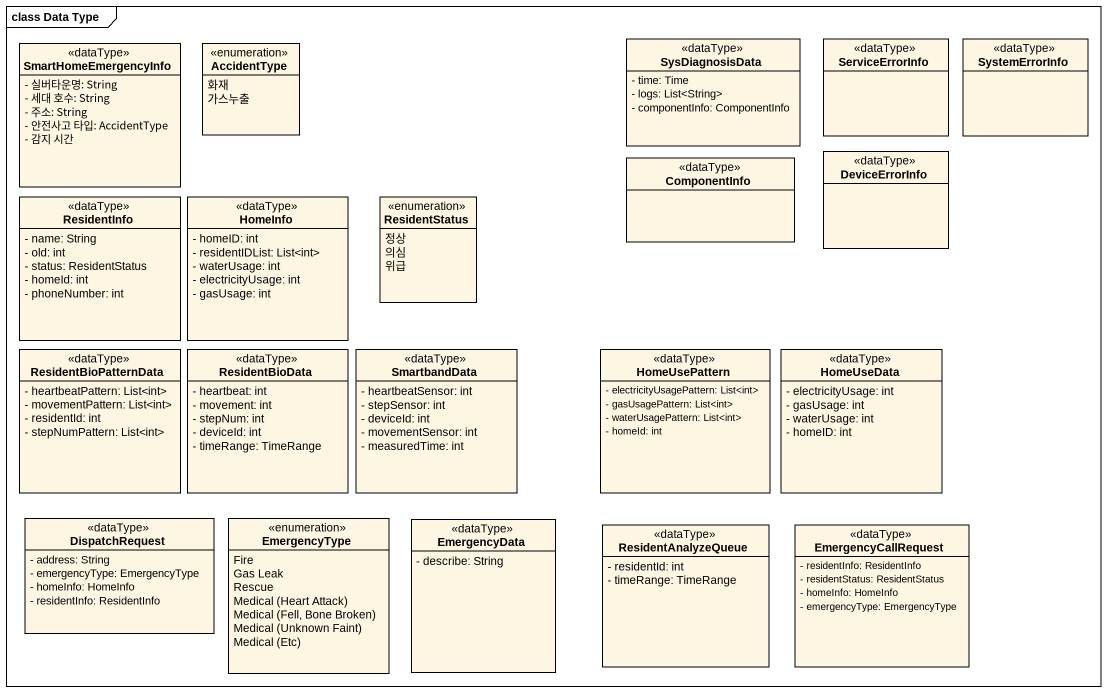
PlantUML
@startuml
mainframe class Data Type
hide circle
hide empty members
skinparam classAttributeIconSize 0
class SmartHomeEmergencyInfo <<dataType>> {
  - 실버타운명: String
  - 세대 호수: String
  - 주소: String
  - 안전사고 타입: AccidentType
  - 감지 시간
}
enum AccidentType {
  화재
  가스누출
}
class SysDiagnosisData <<dataType>> {
  - time: Time
  - logs: List<String>
  - componentInfo: ComponentInfo
}
class ServiceErrorInfo <<dataType>>
class SystemErrorInfo <<dataType>>
class DeviceErrorInfo <<dataType>>
class ResidentInfo <<dataType>> {
  - name: String
  - old: int
  - status: ResidentStatus
  - homeId: int
  - phoneNumber: int
}
class HomeInfo <<dataType>> {
  - homeID: int
  - residentIDList: List<int>
  - waterUsage: int
  - electricityUsage: int
  - gasUsage: int
}
enum ResidentStatus {
  정상
  의심
  위급
}
class ComponentInfo <<dataType>>
class ResidentBioPatternData <<dataType>> {
  - heartbeatPattern: List<int>
  - movementPattern: List<int>
  - residentId: int
  - stepNumPattern: List<int>
}
class ResidentBioData <<dataType>> {
  - heartbeat: int
  - movement: int
  - stepNum: int
  - deviceId: int
  - timeRange: TimeRange
}
class SmartbandData <<dataType>> {
  - heartbeatSensor: int
  - stepSensor: int
  - deviceId: int
  - movementSensor: int
  - measuredTime: int
}
class HomeUsePattern <<dataType>> {
  - electricityUsagePattern: List<int>
  - gasUsagePattern: List<int>
  - waterUsagePattern: List<int>
  - homeId: int
}
class HomeUseData <<dataType>> {
  - electricityUsage: int
  - gasUsage: int
  - waterUsage: int
  - homeID: int
}
class DispatchRequest <<dataType>> {
  - address: String
  - emergencyType: EmergencyType
  - homeInfo: HomeInfo
  - residentInfo: ResidentInfo
}
enum EmergencyType {
  Fire
  Gas Leak
  Rescue
  {field} Medical (Heart Attack)
  {field} Medical (Fell, Bone Broken)
  {field} Medical (Unknown Faint)
  {field} Medical (Etc)
}
class EmergencyData <<dataType>> {
  - describe: String
}
class ResidentAnalyzeQueue <<dataType>> {
  - residentId: int
  - timeRange: TimeRange
}
class EmergencyCallRequest <<dataType>> {
  - residentInfo: ResidentInfo
  - residentStatus: ResidentStatus
  - homeInfo: HomeInfo
  - emergencyType: EmergencyType
}
@enduml
